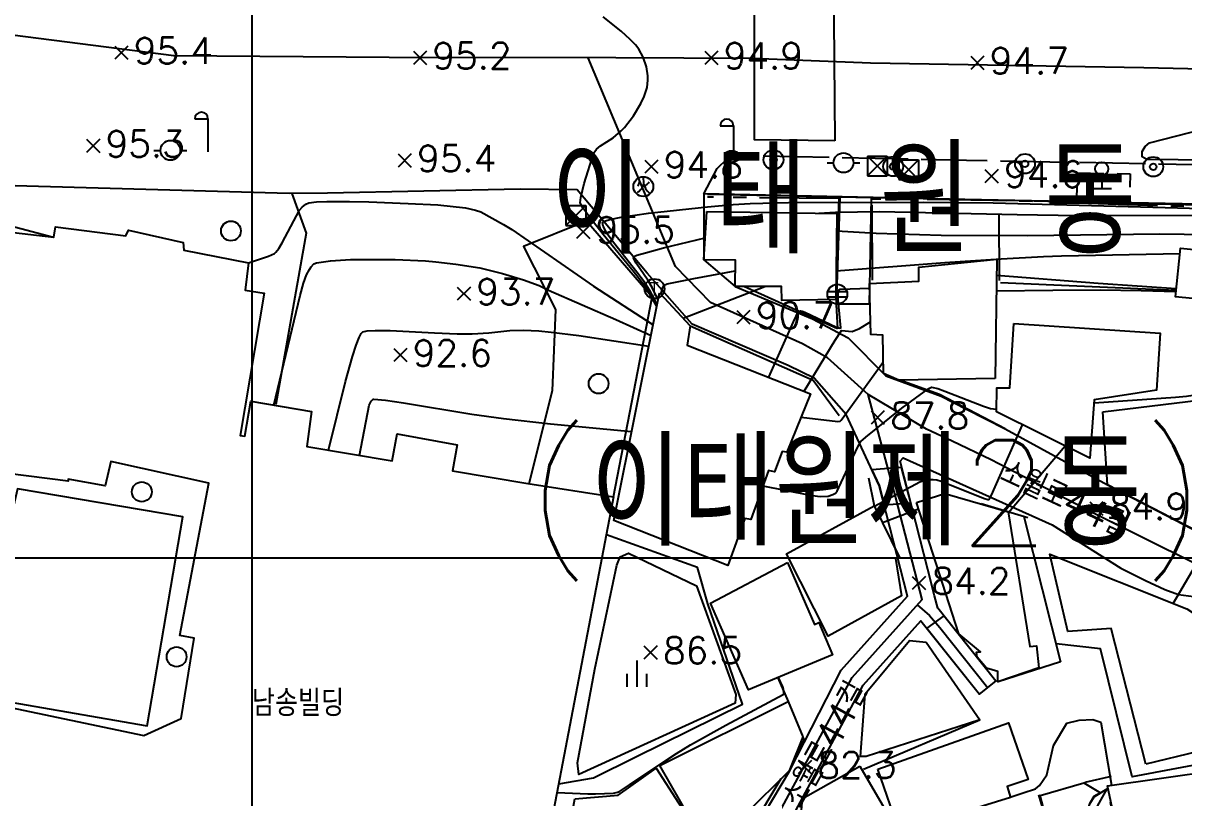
# Model space of a CAD drawing. Extents: x 199116 to 199565, y 548943 to 549516.
# Drawn here: x 199282.7 to 199370.7, y 549181.8 to 549240.6 of the extents above; entities that cross this region are included whole.
import ezdxf
from ezdxf.enums import TextEntityAlignment as Align

# ---------------------------------------------------------------- set-up
doc = ezdxf.new("R2010")
doc.units = 0
doc.header["$MEASUREMENT"] = 0
for name, pattern in [('ANYANG1', [11.5, 6, -1, 1, -1.5, 1, -1]), ('ANYANG2', [6, 5, -1]), ('ANYANG3', [3, 2, -1])]:
    doc.linetypes.add(name, pattern=pattern)
for name, color, linetype in [('A0013114', 1, 'CONTINUOUS'), ('A0013118', 1, 'CONTINUOUS'), ('A0023210', 7, 'CONTINUOUS'), ('A0033324', 1, 'ANYANG2'), ('A0043325', 42, 'CONTINUOUS'), ('A0143411', 7, 'CONTINUOUS'), ('B0014111', 7, 'CONTINUOUS'), ('B0014112', 7, 'CONTINUOUS'), ('B0014116', 7, 'ANYANG3'), ('B0024121', 7, 'CONTINUOUS'), ('B0024126', 7, 'ANYANG1'), ('C0223367', 7, 'CONTINUOUS'), ('C0226232', 7, 'CONTINUOUS'), ('C0236241', 7, 'CONTINUOUS'), ('C0256324', 1, 'CONTINUOUS'), ('C0393323', 7, 'CONTINUOUS'), ('C0493376', 1, 'CONTINUOUS'), ('C0503378', 3, 'CONTINUOUS'), ('C0503379', 1, 'CONTINUOUS'), ('C0536119', 7, 'CONTINUOUS'), ('D0015112', 3, 'CONTINUOUS'), ('D0015212', 3, 'CONTINUOUS'), ('D0015220', 3, 'CONTINUOUS'), ('D0015222', 3, 'CONTINUOUS'), ('D0023372', 3, 'CONTINUOUS'), ('F0017111', 30, 'CONTINUOUS'), ('F0017114', 7, 'CONTINUOUS'), ('F0027132', 7, 'CONTINUOUS'), ('F0027217', 7, 'CONTINUOUS'), ('F0047224', 7, 'CONTINUOUS'), ('H0037335', 7, 'CONTINUOUS'), ('H0049111', 7, 'CONTINUOUS'), ('H0049140', 7, 'CONTINUOUS'), ('H0049210', 7, 'CONTINUOUS')]:
    doc.layers.add(name, color=color, linetype=linetype)
doc.styles.add('GHS', font='ROMANS', dxfattribs={"bigfont": 'NGSW.shx'})
doc.styles.add('HIST', font='romans.shx', dxfattribs={"bigfont": 'ngsw.shx'})

# ---------------------------------------------------------------- blocks, each defined once
blk = doc.blocks.new('F0027217')
at = {"layer": 'F0027217'}
for points in [[(0.5, 0.5), (-0.5, -0.5)], [(-0.5, 0.5), (0.5, -0.5)]]:
    blk.add_lwpolyline(points, dxfattribs=at)
blk = doc.blocks.new('C0226232')
at = {"layer": 'C0226232'}
for points in [[(-0.72, 0.211), (0.72, 0.211)], [(-0.722, -0.202), (0.722, -0.202)]]:
    blk.add_lwpolyline(points, dxfattribs=at)
blk.add_circle((0, 0), 0.75, dxfattribs=at)
blk = doc.blocks.new('C0503379')
at = {"layer": 'C0503379'}
for points in [[(0.75, 0.75), (-0.75, -0.75)], [(-0.75, 0.75), (0.75, 0.75)], [(-0.75, 0.75), (-0.75, -0.75)], [(-0.75, 0.75), (0.75, -0.75)], [(0.75, 0.75), (0.75, -0.75)], [(-0.75, -0.75), (0.75, -0.75)]]:
    blk.add_lwpolyline(points, dxfattribs=at)
blk = doc.blocks.new('C0493376')
at = {"layer": 'C0493376'}
for points in [[(-1.25, 0), (-0.75, 0)], [(0.75, 0), (1.25, 0)]]:
    blk.add_lwpolyline(points, dxfattribs=at)
blk.add_circle((0, 0), 0.75, dxfattribs=at)
blk = doc.blocks.new('D0023372')
at = {"layer": 'D0023372'}
for radius in [0.75, 0.25]:
    blk.add_circle((0, 0), radius, dxfattribs=at)
blk = doc.blocks.new('C0503378')
at = {"layer": 'C0503378'}
for points in [[(0.75, 0.75), (-0.75, -0.75)], [(-0.75, 0.75), (0.75, 0.75)], [(-0.75, 0.75), (-0.75, -0.75)], [(-0.75, 0.75), (0.75, -0.75)], [(0.75, 0.75), (0.75, -0.75)], [(-0.75, -0.75), (0.75, -0.75)]]:
    blk.add_lwpolyline(points, dxfattribs=at)
blk = doc.blocks.new('A0143411')
at = {"layer": 'A0143411', "color": 7}
for points in [[(0, 1), (0, 0)], [(-0.75, 0), (0.75, 0)]]:
    blk.add_lwpolyline(points, dxfattribs=at)
blk.add_circle((0, 1.5), 0.5, dxfattribs=at)
blk = doc.blocks.new('D0015222')
at = {"layer": 'D0015222'}
blk.add_circle((0, 0), 0.75, dxfattribs=at)
blk = doc.blocks.new('D0015212')
at = {"layer": 'D0015212'}
for points in [[(0, 1), (0, -1)], [(-0.75, 0), (-0.75, -1)], [(0.75, 0), (0.75, -1)]]:
    blk.add_lwpolyline(points, dxfattribs=at)
blk = doc.blocks.new('C0236241')
at = {"layer": 'C0236241'}
blk.add_circle((0, 0), 0.75, dxfattribs=at)
at = {"layer": 'C0236241', "style": 'GHS'}
blk.add_text('T', height=1, dxfattribs=at).set_placement((-0.362, -0.524))
blk = doc.blocks.new('C0223367')
at = {"layer": 'C0223367'}
for points in [[(-1, 2.5), (0, 2.5)], [(0, 2.5), (0, 0)]]:
    blk.add_lwpolyline(points, dxfattribs=at)
blk.add_arc((-0.5, 2.5), 0.5, 0, 180, dxfattribs=at)
blk = doc.blocks.new('C0256324')
at = {"layer": 'C0256324'}
for points in [[(-0.004, 0.68), (0.002, 0.272), (-0.021, 0.123), (-0.053, 0.014), (-0.102, -0.097), (-0.156, -0.195), (-0.228, -0.284), (-0.32, -0.373), (-0.411, -0.436), (-0.466, -0.467)], [(-0.315, 0.37), (-0.322, 0.304), (-0.336, 0.242), (-0.354, 0.185), (-0.382, 0.121), (-0.42, 0.058), (-0.45, 0.025)], [(0.002, 0.272), (0.051, 0.098), (0.105, -0.026), (0.16, -0.135), (0.223, -0.235), (0.292, -0.321), (0.369, -0.407), (0.449, -0.479)], [(0.109, 0.072), (0.184, 0.109), (0.24, 0.148), (0.298, 0.192), (0.347, 0.239), (0.388, 0.291), (0.44, 0.368)]]:
    blk.add_lwpolyline(points, dxfattribs=at)
blk.add_circle((0, 0), 0.75, dxfattribs=at)

msp = doc.modelspace()

# ---------------------------------------------------------------- linework, layer by layer
at = {"layer": 'A0013114', "flags": 128}
for points in [[(199338.883, 549180.625), (199340.787, 549183.805), (199344.71, 549191.47), (199349.74, 549197.07), (199347.58, 549205.49), (199345.09, 549210.88), (199342.66, 549213.62), (199340.69, 549214.58), (199333.41, 549217.73), (199329.99, 549221.6), (199324.68, 549227.92), (199320.36, 549227.96), (199305.745, 549227.675), (199302.842, 549227.638), (199283.83, 549228.17), (199279.37, 549228.31)], [(199385.76, 549226.56), (199354.098, 549227.178), (199350.619, 549227.27), (199334.3, 549227.62), (199334.3, 549222.6), (199336.67, 549220.58), (199342.53, 549218.13), (199345.238, 549216.678), (199348.103, 549213.807), (199352.29, 549212.25), (199354.22, 549211.28), (199357.14, 549209.79), (199364.91, 549205.52), (199373.18, 549201.23)], [(199340.7, 549179.789), (199346.37, 549190.33), (199350.76, 549195.21), (199355.2, 549189.64), (199356.45, 549190.63), (199352.04, 549196.17), (199351.796, 549197.116), (199351.28, 549199.11), (199350.98, 549200.3), (199349.17, 549207.32), (199349.41, 549207.57), (199360.7, 549202.5), (199365.91, 549199.22), (199367.79, 549198.27), (199369.257, 549197.594), (199370.28, 549197.22), (199374.844, 549196.612), (199377.72, 549195.06), (199382.396, 549189.482), (199384.88, 549186.78), (199389.13, 549181.67)]]:
    msp.add_lwpolyline(points, dxfattribs=at)
at = {"layer": 'A0013118', "flags": 128}
msp.add_lwpolyline([(199252.71, 549192.42), (199252.78, 549192.67), (199253.84, 549194.89), (199254.48, 549195.09), (199272.03, 549191.58), (199272.47, 549191.2), (199272.53, 549190.62), (199292.06, 549187.24), (199294.76, 549203.11), (199282.24, 549205.23), (199280.73, 549198.89), (199278.38, 549199.25), (199278, 549196.71), (199256.54, 549200.6), (199255.44, 549202.54), (199254.95, 549206), (199258.05, 549220.77), (199259.93, 549220.51), (199262.36, 549225.46), (199263.78, 549226.56), (199265.1, 549227.58)], dxfattribs=at)
at = {"layer": 'A0023210', "flags": 128}
for points in [[(199448.12, 549222.55), (199437.98, 549227.11), (199431.49, 549229.45), (199424.72, 549231.62), (199418.56, 549233.35), (199413.64, 549234.46), (199408.34, 549235.24), (199400.03, 549236.02), (199382.14, 549236.84), (199367.67, 549237.19), (199346.92, 549237.54), (199337.94, 549237.88), (199327.62, 549237.94), (199310.43, 549237.95), (199294.09, 549238.08), (199281.85, 549239.65)], [(199392.529, 549179.156), (199390.46, 549183.406), (199386.73, 549188.54), (199380.698, 549195.258), (199376.85, 549198.38), (199371.63, 549199.512), (199363.632, 549203.49), (199356.077, 549207.422), (199353.123, 549208.838), (199351.174, 549209.765), (199346.75, 549212.38), (199343.677, 549215.162), (199341.785, 549216.24), (199334.799, 549219.36), (199332.145, 549222.1), (199325.522, 549237.941)], [(199323.128, 549148.092), (199323.053, 549153.424), (199323.138, 549154.273), (199323.648, 549155.689), (199324.12, 549156.39), (199328.27, 549162.66), (199336.35, 549173.53), (199337.23, 549174.66), (199339.879, 549180.407), (199345.54, 549190.9), (199350.84, 549196.82), (199348.83, 549204.64), (199346.75, 549212.38)], [(199350.476, 549196.414), (199351.4, 549195.608), (199352.19, 549194.7), (199355.83, 549190.13)]]:
    msp.add_lwpolyline(points, dxfattribs=at)
at = {"layer": 'A0033324', "flags": 128}
msp.add_lwpolyline([(199334.3, 549227.62), (199335.31, 549229.53), (199336.08, 549230.3), (199336.49, 549230.49), (199336.7, 549230.53), (199350.566, 549230.263), (199354.211, 549230.176), (199385.84, 549229.55), (199400.41, 549228.96), (199413.71, 549227.21), (199420.946, 549225.244), (199428.522, 549222.482), (199436.78, 549219.47), (199443.65, 549216.56), (199445, 549215.95), (199449.78, 549213.57), (199450.36, 549213.24), (199458.85, 549208.836), (199461.08, 549207.536), (199467.1, 549203.98), (199473.87, 549200.28), (199483.12, 549194.92), (199489.82, 549191.69), (199498.24, 549188.4), (199507.94, 549185.14), (199516.6, 549182.74), (199531.55, 549178.82), (199548.019, 549174.98), (199555.379, 549173.23), (199558.122, 549172.359)], dxfattribs=at)
at = {"layer": 'A0043325', "flags": 128}
msp.add_lwpolyline([(199344.215, 549231.646), (199338.136, 549231.718), (199338.134, 549243.937), (199344.117, 549243.953)], close=True, dxfattribs=at)
at = {"layer": 'B0014111', "flags": 128}
for points in [[(199334.51, 549226.27), (199344.37, 549226.13), (199344.31, 549219.6), (199340.21, 549219.52), (199340.19, 549220.59), (199336.67, 549220.58), (199336.68, 549222.59), (199334.3, 549222.6), (199334.51, 549226.27)], [(199277.52, 549225.19), (199284.975, 549224.335), (199285.12, 549225.1), (199290.46, 549224.42), (199290.66, 549224.86), (199294.8, 549223.93), (199294.84, 549223.33), (199299.76, 549222.37), (199299.5, 549220.31), (199300.93, 549220.08), (199299.13, 549209.28), (199299.478, 549209.222), (199299.942, 549211.891), (199304.533, 549211.091), (199304.177, 549208.436), (199310.66, 549207.351), (199311.038, 549209.4), (199315.592, 549208.559), (199315.228, 549206.587), (199320.95, 549205.63), (199327.45, 549204.63), (199319.38, 549162.43)], [(199272.64, 549190.52), (199291.81, 549186.52), (199294.64, 549187.8), (199295.62, 549193.9), (199294.54, 549194.09), (199296.75, 549205.67), (199289.32, 549207.31), (199288.89, 549205.45), (199286.08, 549205.97), (199286.07, 549205.8), (199281.49, 549206.4)]]:
    msp.add_lwpolyline(points, dxfattribs=at)
at = {"layer": 'B0014112', "flags": 128}
for points in [[(199373.94, 549223.15), (199380.17, 549222.56), (199380.04, 549218.67), (199373.94, 549219.43), (199370.06, 549219.8), (199370.45, 549223.48), (199373.94, 549223.15)], [(199330.93, 549220.09), (199333.25, 549217.59), (199333.03, 549216.13), (199342.39, 549212.44), (199340.59, 549208.01), (199340.24, 549208.07), (199339.64, 549206.53), (199339.2, 549206.63), (199337.86, 549202.91), (199337.39, 549202.98), (199336.1, 549199.42), (199327.46, 549202.82), (199330.93, 549220.09)], [(199364.55, 549211.07), (199371.83, 549211.96), (199373.14, 549201.25), (199364.91, 549205.52), (199364.55, 549211.07)], [(199340.64, 549199.63), (199342.68, 549194.92), (199343.02, 549195.08), (199344.05, 549192.63), (199337.69, 549189.97), (199334.8, 549196.56), (199340.64, 549199.63)], [(199351.16, 549193.59), (199355.23, 549187.7), (199346.6, 549184.92), (199346.18, 549184.91), (199346.52, 549189.66), (199349.88, 549193.72), (199351.16, 549193.59)], [(199337.39, 549180.5), (199334.08, 549178.76), (199330.96, 549184.23), (199340.69, 549189.08), (199341.8, 549186.41), (199340.76, 549183.83), (199337.39, 549180.5)], [(199347.49, 549183.96), (199357.41, 549187.46), (199358.88, 549183.16), (199357.29, 549182.64), (199357.54, 549181.8), (199349.14, 549179.2), (199347.49, 549183.96)], [(199324.5, 549181.7), (199327.78, 549181.98), (199330.68, 549184.03), (199334.07, 549178.76), (199331.34, 549176.73), (199330.55, 549177.94), (199328.61, 549176.09), (199329.23, 549175.19), (199326.45, 549172.39), (199324.4, 549170.48), (199322.53, 549170.79), (199324.5, 549181.7)]]:
    msp.add_lwpolyline(points, dxfattribs=at)
for points in [[(199356.376, 549213.606), (199349.081, 549213.472), (199347.923, 549213.991), (199347.863, 549216.897), (199346.961, 549216.932), (199346.86, 549220.808), (199350.596, 549220.991), (199350.606, 549222.051), (199356.517, 549222.647)], [(199357.808, 549217.776), (199368.902, 549217.037), (199368.614, 549212.713), (199363.902, 549211.975), (199363.557, 549207.555), (199356.485, 549211.079), (199356.508, 549212.905), (199357.492, 549212.893)], [(199350.415, 549204.196), (199352.564, 549204.878), (199357.373, 549203.478), (199359.009, 549193.257), (199359.528, 549193.312), (199359.695, 549191.656), (199356.581, 549190.588), (199356.581, 549191.354), (199355.727, 549191.608), (199355.018, 549192.458), (199354.981, 549192.827), (199355.268, 549192.858), (199353.626, 549194.234)], [(199347.216, 549203.937), (199349.137, 549200.026), (199348.82, 549199.943), (199349.28, 549197.107), (199343.713, 549194.054), (199340.566, 549200.292)], [(199367.816, 549184.344), (199365.187, 549194.627), (199361.892, 549194.402), (199360.529, 549200.27), (199370.924, 549196.124), (199377.35, 549191.964), (199378.446, 549188.229), (199375.429, 549187.608), (199375.761, 549186.266)], [(199346.13, 549184.17), (199349.678, 549178.068), (199342.296, 549174.448), (199339.955, 549178.329), (199341.022, 549178.973), (199341.626, 549179.942), (199341.767, 549181.727)], [(199377.371, 549184.465), (199378.422, 549179.975), (199366.064, 549177.233), (199364.919, 549182.701)]]:
    msp.add_lwpolyline(points, close=True, dxfattribs=at)
at = {"layer": 'B0014116', "flags": 128}
for points in [[(199362.63, 549229.209), (199366.63, 549229.13), (199366.59, 549227.131), (199362.591, 549227.21)], [(199366.005, 549177.248), (199363.929, 549176.958), (199363.58, 549180.133), (199364.886, 549182.463)]]:
    msp.add_lwpolyline(points, close=True, dxfattribs=at)
at = {"layer": 'B0024121', "flags": 128}
for points in [[(199347.09, 549221.07), (199347.07, 549226.76)], [(199356.66, 549226.03), (199356.7, 549221.03)], [(199344.419, 549217.363), (199337.336, 549220.582)], [(199333.25, 549217.59), (199342.58, 549213.47), (199344.55, 549210.79)], [(199357.14, 549209.79), (199352.161, 549212.383), (199349.148, 549213.463)], [(199346.77, 549206.07), (199347.204, 549203.929)], [(199355.32, 549204.11), (199358.86, 549203.06)], [(199358.56, 549203.14), (199361.348, 549192.088)], [(199323.281, 549182.83), (199325.93, 549183.29), (199329.12, 549184.89), (199337.21, 549188.88), (199334.59, 549196.51), (199333.8, 549199.26), (199326.896, 549201.732)], [(199382.654, 549188.236), (199376.591, 549186.396), (199376.862, 549185.281), (199366.766, 549183.379), (199364.375, 549193.087), (199361.012, 549193.469)], [(199361.348, 549192.088), (199356.626, 549190.576)], [(199339.89, 549190.89), (199340.69, 549189.08)], [(199346.4, 549183.95), (199355.23, 549187.7)], [(199341.85, 549186.33), (199341.88, 549186.1), (199341.272, 549185.099)], [(199340.136, 549183.213), (199337.9, 549179.51)], [(199363.214, 549182.966), (199365.2, 549183.41)], [(199363.75, 549178.28), (199363.36, 549180.7), (199363.57, 549181.32), (199363.9, 549181.86), (199364.958, 549182.513)]]:
    msp.add_lwpolyline(points, dxfattribs=at)
at = {"layer": 'B0024126', "flags": 128}
for points in [[(199344.521, 549227.25), (199334.57, 549227.36)], [(199380.204, 549226.341), (199356.22, 549227.12), (199346.981, 549227.222)]]:
    msp.add_lwpolyline(points, dxfattribs=at)
at = {"layer": 'C0393323', "flags": 128}
for points in [[(199346.984, 549227.348), (199346.82, 549219.25), (199344.34, 549219.23), (199344.625, 549227.398), (199346.984, 549227.348)], [(199364.38, 549182.16), (199363.88, 549181.87), (199363.55, 549181.33), (199363.34, 549180.71), (199360.06, 549181), (199359.79, 549181.95), (199363.1, 549182.92), (199364.38, 549182.16)]]:
    msp.add_lwpolyline(points, dxfattribs=at)
for points in [[(199349.29, 549206.85), (199347.03, 549206.68), (199347.58, 549205.49), (199347.96, 549204.01), (199349.98, 549204.17)], [(199352.5, 549195.6), (199351.21, 549194.65), (199355.2, 549189.64), (199356.45, 549190.63)]]:
    msp.add_lwpolyline(points, close=True, dxfattribs=at)
at = {"layer": 'C0536119', "flags": 128}
for points in [[(199344.524, 549227.363), (199334.57, 549227.56)], [(199344.525, 549227.402), (199344.317, 549219.223), (199344.419, 549217.363)], [(199380.197, 549226.541), (199356.2, 549227.131), (199346.983, 549227.314)]]:
    msp.add_lwpolyline(points, dxfattribs=at)
at = {"layer": 'D0015112', "flags": 128}
msp.add_lwpolyline([(199326.02, 549191.53), (199327.7, 549199.43), (199327.95, 549200.07), (199328.58, 549200.34), (199333.73, 549197.87), (199336.71, 549189.61), (199336.67, 549188.97), (199324.82, 549183.54), (199324.7, 549184.44)], close=True, dxfattribs=at)
at = {"layer": 'D0015220', "flags": 128}
msp.add_lwpolyline([(199303.036, 549227.641), (199304.12, 549224.62), (199301.818, 549211.618)], dxfattribs=at)
at = {"layer": 'F0017111', "flags": 128}
for points, elevation in [([(199382.16, 549230.07), (199367.9, 549230.21), (199367.54, 549230.43), (199367.54, 549230.84), (199367.77, 549231.2), (199368.1, 549231.48), (199375.09, 549233.27)], 94), ([(199330.74, 549219.15), (199330.52, 549219.66), (199330.24, 549220.18), (199329.78, 549220.91), (199329.22, 549221.67), (199327.43, 549223.93), (199326.96, 549224.59), (199326.66, 549225.16), (199326.6, 549225.44), (199326.75, 549225.54), (199327.16, 549225.66), (199328.03, 549225.84), (199330.09, 549226.14), (199334.58, 549226.64), (199336.51, 549226.81), (199337.8, 549226.88), (199340.71, 549226.95), (199350.93, 549226.99), (199356.23, 549226.94), (199373.94, 549226.45)], 94), ([(199343.02, 549226.15), (199344.28, 549226.23), (199347.61, 549226.27), (199358.05, 549226.04), (199362.7, 549225.98), (199373.94, 549226)], 93), ([(199344.358, 549224.817), (199347.35, 549224.63), (199352.3, 549224.47), (199358.84, 549224.46), (199368.87, 549224.59), (199378.13, 549224.45), (199387.87, 549224.93), (199400.67, 549225.01), (199405.12, 549225.01), (199407.435, 549224.96)], 92), ([(199330.82, 549219.58), (199330.36, 549220.51), (199330.04, 549221.07), (199329.15, 549222.36), (199329.01, 549222.63), (199328.96, 549222.77), (199328.97, 549222.86), (199329.21, 549222.96), (199329.86, 549223.15), (199331.22, 549223.51), (199334.396, 549224.279)], 93), ([(199301.682, 549211.588), (199303.67, 549219.9), (199303.93, 549220.83), (199304.16, 549221.46), (199304.37, 549221.87), (199304.51, 549222.08), (199304.72, 549222.31), (199304.9, 549222.38), (199305.96, 549222.53), (199307.48, 549222.62), (199309.46, 549222.64), (199310.89, 549222.62), (199313.18, 549222.52), (199313.96, 549222.46), (199315.49, 549222.29), (199317.31, 549221.99), (199319.01, 549221.58), (199320.61, 549221.1), (199321.81, 549220.67), (199322.52, 549220.31), (199327.61, 549218.08), (199330.283, 549216.869)], 94), ([(199344.33, 549221.776), (199352.58, 549222.41), (199356.84, 549222.69), (199360.06, 549222.85), (199361.42, 549222.9), (199370.408, 549223.08)], 91), ([(199331.04, 549219.971), (199331.18, 549220.5), (199331.28, 549220.69), (199331.52, 549220.78), (199333.52, 549221.2), (199336.676, 549221.779)], 92), ([(199332.72, 549218.17), (199338.921, 549220.586)], 91), ([(199356.48, 549220.257), (199360.77, 549220.31), (199364.36, 549220.32), (199367.46, 549220.28), (199370.102, 549220.2)], 89), ([(199341.902, 549212.633), (199344.24, 549216.51), (199344.73, 549217.24), (199345.53, 549217.17), (199346.09, 549217.4), (199346.936, 549217.902)], 89), ([(199305.82, 549208.161), (199307.11, 549213.38), (199307.63, 549215.26), (199307.91, 549216.12), (199308.15, 549216.71), (199308.29, 549217.01), (199308.42, 549217.14), (199308.76, 549217.22), (199309.37, 549217.25), (199310.5, 549217.24), (199313.86, 549217.06), (199315.58, 549216.99), (199316.72, 549216.99), (199317.98, 549217.06), (199319.57, 549217.25), (199320.61, 549217.26), (199321.78, 549217.21), (199322.7, 549217.13), (199324.8, 549216.87), (199330.12, 549216.06)], 93), ([(199341.671, 549210.67), (199344.46, 549210.33), (199344.62, 549210.36), (199344.71, 549210.43), (199347.86, 549214.82), (199347.904, 549214.876)], 88), ([(199363.885, 549211.761), (199370.06, 549212.18), (199370.89, 549212.27), (199373.94, 549212.74), (199377.22, 549213.36), (199378.44, 549213.63), (199379.44, 549213.93), (199379.71, 549214.06), (199380.05, 549214.29), (199380.46, 549214.44), (199381.21, 549214.62), (199382.795, 549214.841)], 87), ([(199338.775, 549205.449), (199342.24, 549204.78), (199342.92, 549204.67), (199343.16, 549204.64), (199343.72, 549204.67), (199344.07, 549204.79), (199344.27, 549204.91), (199344.4, 549205.06), (199344.54, 549205.32), (199345.96, 549208.42), (199346.21, 549208.81), (199346.57, 549209.14), (199349.3, 549211.34), (199350.99, 549212.6), (199351.36, 549212.85), (199351.56, 549212.94), (199352.03, 549212.83), (199352.58, 549212.65), (199355.49, 549211.49), (199356.03, 549211.32), (199356.488, 549211.27)], 87), ([(199308.18, 549207.77), (199308.9, 549211.58), (199309.05, 549211.89), (199309.2, 549212.03), (199309.27, 549212.04), (199310.15, 549211.96), (199311.5, 549211.76), (199316.7, 549210.89), (199319.1, 549210.57), (199322.65, 549210.15), (199328.81, 549209.57)], 92), ([(199347.231, 549203.905), (199350.68, 549205.75), (199351.03, 549205.88), (199351.37, 549205.93), (199351.68, 549205.94), (199351.95, 549205.9), (199352.28, 549205.8), (199355.49, 549204.52), (199355.83, 549204.42), (199355.9, 549204.43), (199355.99, 549204.52), (199356.12, 549204.76), (199358.464, 549210.093)], 86), ([(199369.9, 549196.532), (199372.77, 549201.44)], 84)]:
    msp.add_lwpolyline(points, dxfattribs=dict(at, elevation=elevation))
at = {"layer": 'F0017114', "flags": 128}
for points, elevation in [([(199330.72, 549219.07), (199330.08, 549220.17), (199329.55, 549220.94), (199328.92, 549221.75), (199326.65, 549224.52), (199325.65, 549225.82), (199325.12, 549226.56), (199324.92, 549226.94), (199324.95, 549227.34), (199325.22, 549228.39), (199325.94, 549230.72), (199326.01, 549230.84), (199326.16, 549231.01), (199326.44, 549231.25), (199327.42, 549231.87), (199328.02, 549232.39), (199328.26, 549232.64), (199328.95, 549233.54), (199329.51, 549234.47), (199329.77, 549235.01), (199329.99, 549235.68), (199330.04, 549236.23), (199330.04, 549236.58), (199329.95, 549237.25), (199329.68, 549237.98), (199329.36, 549238.59), (199329.1, 549238.93), (199328.71, 549239.34), (199328.03, 549239.96), (199326.66, 549241.04)], 95), ([(199269.97, 549228.31), (199284.97, 549224.33)], 95), ([(199299.76, 549222.37), (199301.26, 549222.88), (199301.73, 549223.1), (199301.83, 549223.2), (199302.05, 549223.47), (199302.31, 549223.89), (199303.62, 549226.38), (199303.82, 549226.6), (199304.1, 549226.82), (199304.32, 549226.94), (199304.9, 549227.01), (199305.69, 549227.04), (199307.42, 549227.04), (199308.87, 549227), (199311.87, 549226.89), (199314.12, 549226.77), (199316.21, 549226.55), (199316.98, 549226.38), (199317.38, 549226.24), (199319.1, 549225.3), (199319.72, 549224.9), (199325.92, 549220.61), (199330.447, 549217.686)], 95), ([(199356.499, 549221.455), (199364.21, 549220.84), (199370.126, 549220.42)], 90), ([(199339.22, 549213.69), (199341.08, 549217.89), (199341.47, 549218.7), (199341.61, 549218.73), (199341.74, 549218.72), (199341.96, 549218.63), (199344.36, 549217.5), (199344.62, 549217.41), (199344.68, 549217.45), (199344.47, 549219.58), (199344.47, 549219.98), (199344.5, 549220.2), (199344.55, 549220.32), (199344.62, 549220.37), (199346.869, 549220.464)], 90), ([(199357.383, 549203.411), (199361.703, 549208.479)], 85), ([(199347.834, 549202.679), (199350.573, 549203.706)], 85), ([(199323.16, 549182.194), (199325.5, 549182.08), (199326.06, 549182.07), (199327.45, 549182.14), (199327.74, 549182.2), (199327.89, 549182.27), (199328.66, 549182.76), (199330.95, 549184.32), (199332.22, 549185.14), (199333.28, 549185.79), (199335.96, 549187.29), (199340.3, 549189.62), (199340.35, 549189.69), (199340.33, 549190.03), (199340.28, 549190.21), (199339.96, 549190.919)], 85), ([(199357.534, 549181.821), (199358.52, 549182.17), (199359.439, 549182.47), (199359.743, 549182.723), (199360.311, 549183.536), (199360.817, 549185.76), (199361.815, 549187.432), (199362.751, 549187.677), (199363.795, 549187.723), (199364.41, 549187.52), (199365.216, 549182.743)], 80)]:
    msp.add_lwpolyline(points, dxfattribs=dict(at, elevation=elevation))
at = {"layer": 'F0047224', "flags": 128}
for points in [[(199327.44, 549204.63), (199330.38, 549219.78), (199325.4, 549225.55), (199320.61, 549223.61), (199323.03, 549218.83), (199322.78, 549212.66), (199321.02, 549205.6)], [(199356.78, 549220.88), (199370.114, 549220.311)], [(199359.682, 549182.015), (199361.259, 549176.644), (199358.168, 549175.769), (199358.805, 549173.78), (199351.752, 549172.01)]]:
    msp.add_lwpolyline(points, dxfattribs=at)
at = {"layer": 'H0037335', "flags": 128}
for points in [[(199300, 549498.593), (199300, 548943.653)], [(199116.248, 549200), (199558.124, 549200)]]:
    msp.add_lwpolyline(points, dxfattribs=at)

# ---------------------------------------------------------------- block references
at = {"layer": 'A0143411'}
msp.add_blockref('A0143411', (199364.47, 549228.024), dxfattribs=at)
at = {"layer": 'C0223367'}
for p in [(199296.677, 549230.813), (199336.534, 549230.286)]:
    msp.add_blockref('C0223367', p, dxfattribs=at)
at = {"layer": 'C0226232'}
msp.add_blockref('C0226232', (199344.414, 549219.999), dxfattribs=at)
at = {"layer": 'C0236241'}
msp.add_blockref('C0236241', (199330.547, 549220.412), dxfattribs=at)
at = {"layer": 'C0256324'}
msp.add_blockref('C0256324', (199329.7, 549228.167), dxfattribs=at)
at = {"layer": 'C0493376'}
for p in [(199293.828, 549230.916), (199344.883, 549229.972)]:
    msp.add_blockref('C0493376', p, dxfattribs=at)
at = {"layer": 'C0503378'}
msp.add_blockref('C0503378', (199347.453, 549229.722), dxfattribs=at)
at = {"layer": 'C0503379'}
for p in [(199349.83, 549229.45), (199324.581, 549225.974)]:
    msp.add_blockref('C0503379', p, dxfattribs=at)
at = {"layer": 'D0015212'}
msp.add_blockref('D0015212', (199329.2, 549191.2), dxfattribs=at)
at = {"layer": 'D0015222'}
for p in [(199298.42, 549224.8), (199326.31, 549213.21), (199291.66, 549205), (199294.3, 549192.48)]:
    msp.add_blockref('D0015222', p, dxfattribs=at)
at = {"layer": 'D0023372'}
for p in [(199339.57, 549230.2), (199358.65, 549229.9), (199348.653, 549229.699), (199368.38, 549229.67)]:
    msp.add_blockref('D0023372', p, dxfattribs=at)
at = {"layer": 'F0027217'}
for p in [(199290.11, 549238.33, 95.43), (199312.76, 549237.94, 95.23), (199334.86, 549237.94, 94.94), (199355.03, 549237.56, 94.67), (199287.97, 549231.26, 95.31), (199311.6, 549230.15, 95.35), (199330.31, 549229.68, 94.82), (199356.11, 549228.95, 94.57), (199325.14, 549224.73, 95.52), (199316.08, 549220.04, 93.74), (199337.29, 549218.25, 90.68), (199311.27, 549215.38, 92.55), (199347.48, 549210.64, 87.76), (199364.06, 549203.74, 84.85), (199350.6, 549198.08, 84.16), (199330.24, 549192.81, 86.54), (199341.95, 549184.11, 82.28)]:
    msp.add_blockref('F0027217', p, dxfattribs=at)

# ---------------------------------------------------------------- texts
at = {"layer": 'F0027132', "style": 'HIST'}
for s, p in [('95.4', (199291.06, 549237.48)), ('95.2', (199313.71, 549237.09)), ('94.9', (199335.81, 549237.09)), ('94.7', (199355.98, 549236.71)), ('95.3', (199288.92, 549230.41)), ('95.4', (199312.55, 549229.3)), ('94.8', (199331.26, 549228.83)), ('94.6', (199357.06, 549228.1)), ('95.5', (199326.09, 549223.88)), ('93.7', (199317.03, 549219.19)), ('90.7', (199338.24, 549217.4)), ('92.6', (199312.22, 549214.53)), ('87.8', (199348.43, 549209.79)), ('84.9', (199365.01, 549202.89)), ('84.2', (199351.55, 549197.23)), ('86.5', (199331.19, 549191.96)), ('82.3', (199342.9, 549183.26))]:
    msp.add_text(s, height=2, dxfattribs=at).set_placement(p)
at = {"layer": 'H0049111', "style": 'HIST'}
for rotation, p in [(335, (199366.006, 549201.364)), (61, (199346.859, 549189.907))]:
    msp.add_text('소월로44길', height=2, rotation=rotation, dxfattribs=at).set_placement(p, align=Align.RIGHT)
at = {"layer": 'H0049140', "style": 'HIST'}
msp.add_text('남송빌딩', height=2, dxfattribs=at).set_placement((199300.014, 549187.967))
at = {"layer": 'H0049210', "style": 'HIST'}
for s, p in [('이 태 원 동', (199322.67, 549223.07)), ('(이태원제2동)', (199320.881, 549200.914))]:
    msp.add_text(s, height=8, dxfattribs=at).set_placement(p)

doc.saveas('drawing.dxf')
